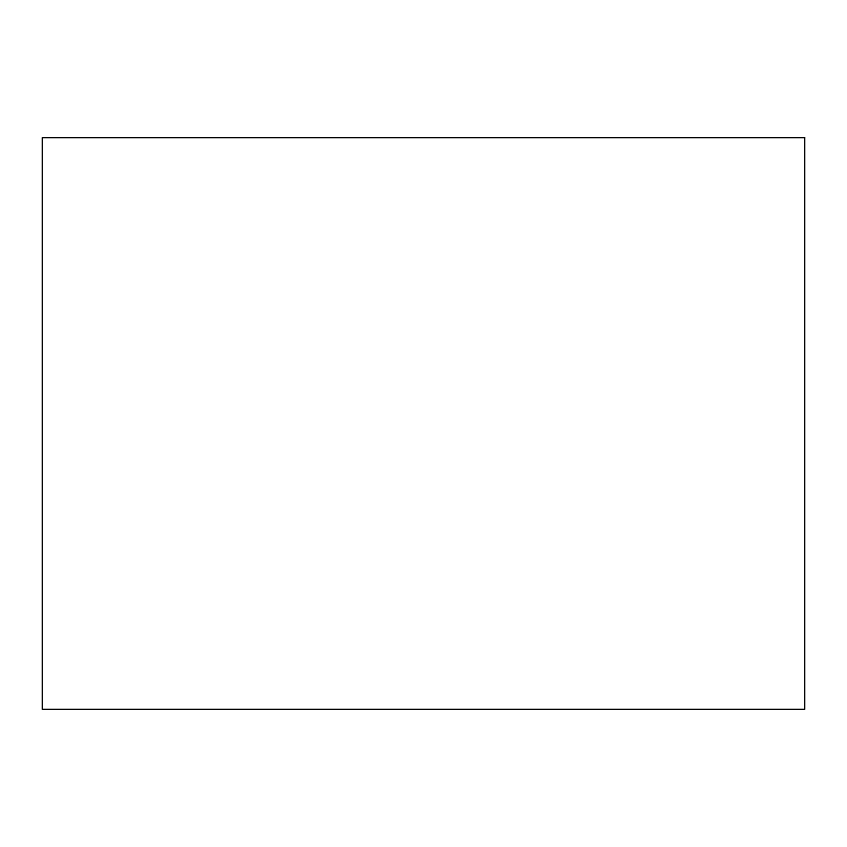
<?xml version="1.0" encoding="UTF-8"?>
<svg xmlns="http://www.w3.org/2000/svg" width="847" height="847" viewBox="0 0 847 847"><rect width="100%" height="100%" fill="white"/><g stroke="black" fill="none" stroke-linecap="round" stroke-linejoin="round"><path stroke-width="1.27" d="M804.65 137.638L42.35 137.638L42.35 709.363L804.65 709.363L804.65 137.638"/></g></svg>
